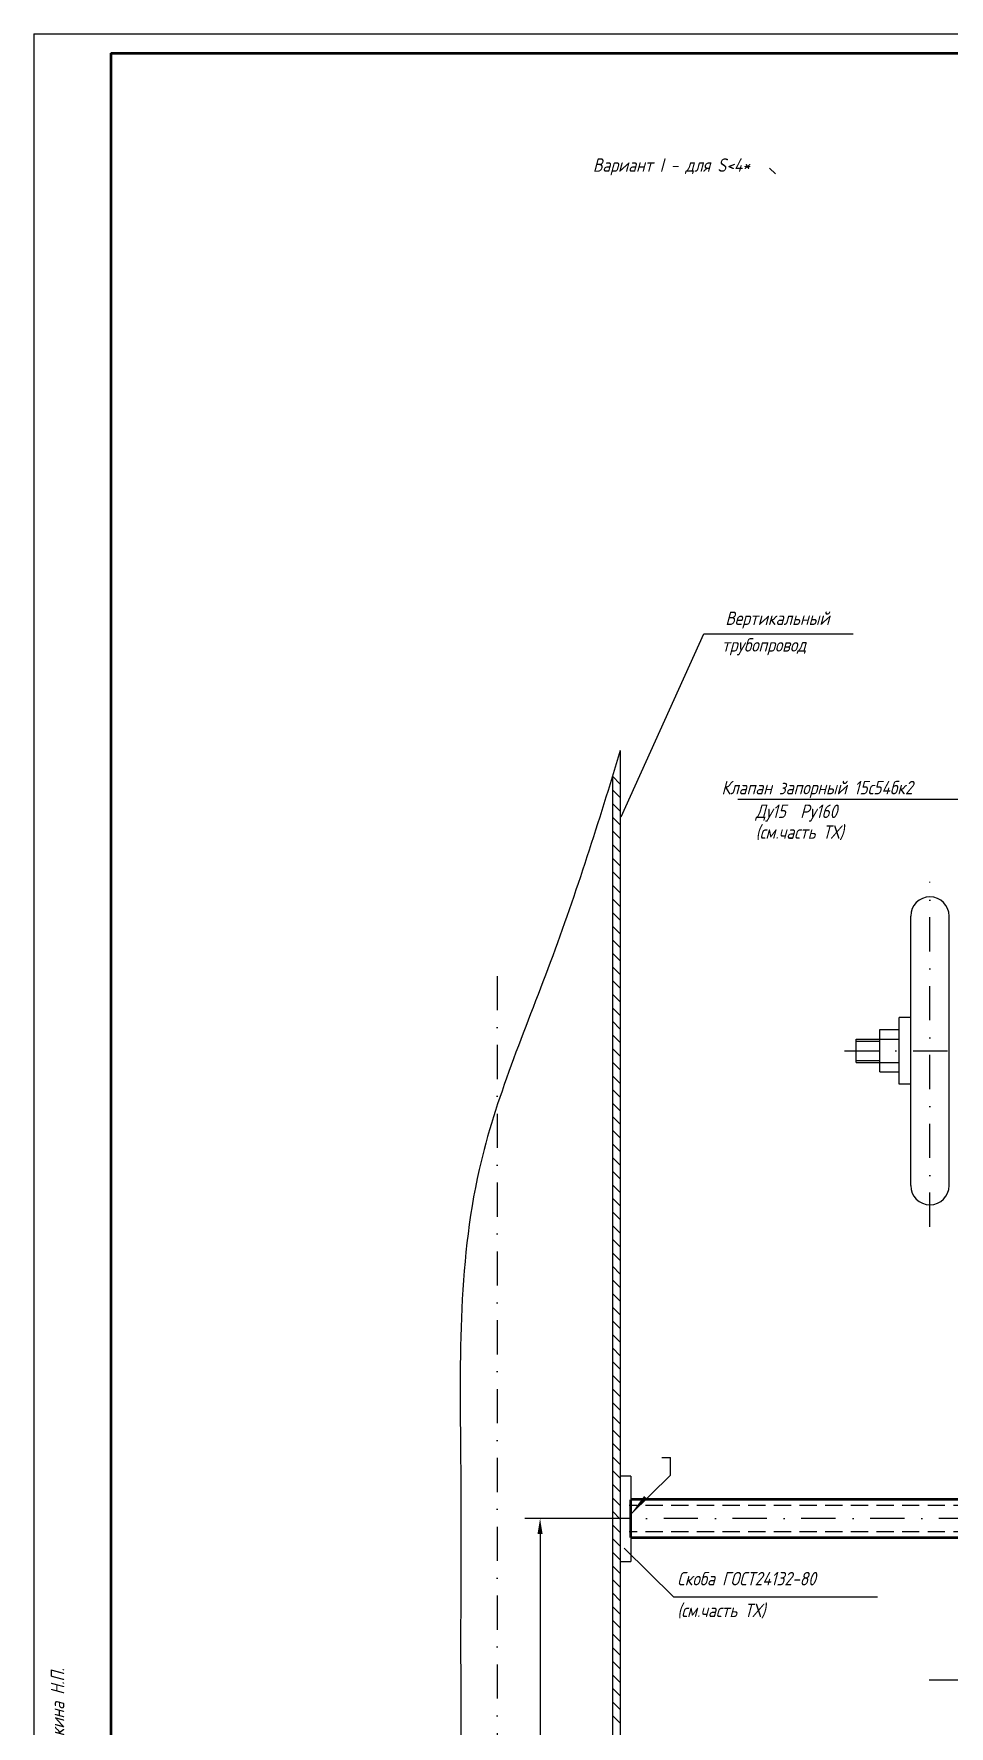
# Model space of a CAD drawing. Header units: inches. Extents: x 0 to 1925, y 0 to 841.
# Drawn here: x 0 to 237.9, y 401.4 to 841 of the extents above; entities that cross this region are included whole.
import ezdxf

# ---------------------------------------------------------------- set-up
doc = ezdxf.new("R2010")
doc.units = ezdxf.units.IN
doc.header["$LTSCALE"] = 0.7
doc.header["$MEASUREMENT"] = 0
doc.linetypes.add('DASHDOT', pattern=[25.4, 12.7, -6.35, 0, -6.35])
doc.linetypes.add('HIDDEN', pattern=[9.525, 6.35, -3.175])
doc.styles.get("Standard").update_dxf_attribs({"font": 'romand.shx', "width": 0.8, "oblique": 15, "height": 3.5})
doc.dimstyles.get("Standard").update_dxf_attribs({"dimtxt": 3.5, "dimasz": 4, "dimexe": 4, "dimexo": 0, "dimgap": 2, "dimtad": 1, "dimdec": 0, "dimdsep": 46, "dimtxsty": 'Standard', "dimcen": 0.09, "dimadec": 0, "dimazin": 0, "dimtfac": 1, "dimtdec": 0, "dimtmove": 0, "dimatfit": 3, "dimfxl": 0, "dimtolj": 1, "dimtzin": 0, "dimlwd": 25, "dimlwe": 25, "dimarcsym": 0})

# ---------------------------------------------------------------- blocks, each defined once
blk = doc.blocks.new('*D407')
at = {"color": 0, "lineweight": 25}
for p, q in [((155.11, 455.33), (127.56, 455.33)), ((131.56, 451.33), (131.56, 277.69)), ((152.39, 273.69), (127.56, 273.69))]:
    blk.add_line(p, q, dxfattribs=at)
for points in [[(130.89, 451.33), (132.22, 451.33), (131.56, 455.33)], [(130.89, 277.69), (132.22, 277.69), (131.56, 273.69)]]:
    blk.add_solid(points, dxfattribs=at)
at = {"layer": 'DEFPOINTS', "color": 0, "lineweight": 25}
for p in [(155.11, 455.33), (131.56, 273.69), (152.39, 273.69)]:
    blk.add_point(p, dxfattribs=at)
at = {"color": 0, "lineweight": 25, "insert": (127.81, 364.51), "char_height": 3.5, "attachment_point": 5, "rotation": 90}
blk.add_mtext('\\A1;180**', dxfattribs=at)

msp = doc.modelspace()

# ---------------------------------------------------------------- linework, layer by layer
for p, q in [((0, 841), (0, 0)), ((0, 841), (594, 841)), ((182.91, 642.17), (241.92, 642.17)), ((227.87, 541.85), (227.87, 611.82)), ((237.87, 541.85), (237.87, 611.82)), ((224.87, 568.17), (224.87, 585.51)), ((227.87, 585.51), (224.87, 585.51)), ((219.87, 571.34), (219.87, 582.34)), ((219.87, 582.34), (224.87, 582.34)), ((213.73, 573.84), (213.73, 579.84)), ((213.73, 579.84), (224.87, 579.84)), ((213.73, 579.34), (219.87, 579.34)), ((213.73, 574.34), (219.87, 574.34)), ((213.73, 573.84), (224.87, 573.84)), ((219.87, 571.34), (224.87, 571.34)), ((227.87, 568.17), (224.87, 568.17)), ((155.1, 456.42), (165.44, 466.58)), ((155.11, 466.33), (155.11, 444.22))]:
    msp.add_line(p, q)
at = {"lineweight": 50}
for p, q in [((20, 836), (20, 5)), ((20, 836), (589, 836)), ((155.07, 460.2), (155.07, 450.42)), ((296.79, 460.33), (155.11, 460.33)), ((296.79, 450.33), (155.11, 450.33))]:
    msp.add_line(p, q, dxfattribs=at)
at = {"lineweight": 25}
for p, q in [((191.16, 806.1), (192.75, 804.61)), ((152.64, 637.58), (174.14, 685.17)), ((174.14, 685.17), (212.91, 685.17)), ((152.39, 646.14), (150.39, 648.14)), ((152.39, 642.6), (150.39, 644.6)), ((152.39, 639.07), (150.39, 641.07)), ((152.39, 635.53), (150.39, 637.53)), ((152.39, 632), (150.39, 634)), ((152.39, 628.46), (150.39, 630.46)), ((152.39, 624.92), (150.39, 626.92)), ((152.39, 621.39), (150.39, 623.39)), ((152.39, 617.85), (150.39, 619.85)), ((152.39, 614.32), (150.39, 616.32)), ((152.39, 610.78), (150.39, 612.78)), ((152.39, 607.25), (150.39, 609.25)), ((152.39, 603.71), (150.39, 605.71)), ((152.39, 600.18), (150.39, 602.18)), ((152.39, 596.64), (150.39, 598.64)), ((152.39, 593.1), (150.39, 595.1)), ((152.39, 589.57), (150.39, 591.57)), ((152.39, 586.03), (150.39, 588.03)), ((152.39, 582.5), (150.39, 584.5)), ((152.39, 578.96), (150.39, 580.96)), ((152.39, 575.43), (150.39, 577.43)), ((152.39, 571.89), (150.39, 573.89)), ((152.39, 568.36), (150.39, 570.36)), ((152.39, 564.82), (150.39, 566.82)), ((152.39, 561.28), (150.39, 563.28)), ((152.39, 557.75), (150.39, 559.75)), ((152.39, 554.21), (150.39, 556.21)), ((152.39, 550.68), (150.39, 552.68)), ((152.39, 547.14), (150.39, 549.14)), ((152.39, 543.61), (150.39, 545.61)), ((152.39, 540.07), (150.39, 542.07)), ((152.39, 536.54), (150.39, 538.54)), ((152.39, 533), (150.39, 535)), ((152.39, 529.47), (150.39, 531.47)), ((152.39, 525.93), (150.39, 527.93)), ((152.39, 522.39), (150.39, 524.39)), ((152.39, 518.86), (150.39, 520.86)), ((152.39, 515.32), (150.39, 517.32)), ((152.39, 511.79), (150.39, 513.79)), ((152.39, 508.25), (150.39, 510.25)), ((152.39, 504.72), (150.39, 506.72)), ((152.39, 501.18), (150.39, 503.18)), ((152.39, 497.65), (150.39, 499.65)), ((152.39, 494.11), (150.39, 496.11)), ((152.39, 490.57), (150.39, 492.57)), ((152.39, 487.04), (150.39, 489.04)), ((152.39, 483.5), (150.39, 485.5)), ((152.39, 479.97), (150.39, 481.97)), ((152.39, 476.43), (150.39, 478.43)), ((152.39, 472.9), (150.39, 474.9)), ((152.39, 469.36), (150.39, 471.36)), ((165.44, 471.14), (163.19, 471.14)), ((165.44, 466.58), (165.44, 471.17)), ((152.39, 465.83), (150.39, 467.83)), ((155.11, 466.33), (152.39, 466.33)), ((152.39, 462.29), (150.39, 464.29)), ((152.39, 458.75), (150.39, 460.75)), ((152.39, 455.22), (150.39, 457.22)), ((152.39, 451.68), (150.39, 453.68)), ((152.39, 448.15), (150.39, 450.15)), ((152.39, 444.61), (150.39, 446.61)), ((152.39, 444.22), (155.11, 444.22)), ((153.37, 447.68), (166.27, 435.03)), ((152.39, 441.08), (150.39, 443.08)), ((152.39, 437.54), (150.39, 439.54)), ((152.39, 434.01), (150.39, 436.01)), ((152.39, 430.47), (150.39, 432.47)), ((166.27, 435.03), (219.27, 435.03)), ((152.39, 426.93), (150.39, 428.93)), ((152.39, 423.4), (150.39, 425.4)), ((152.39, 419.86), (150.39, 421.86)), ((152.39, 416.33), (150.39, 418.33)), ((152.39, 412.79), (150.39, 414.79)), ((242.82, 413.38), (232.65, 413.38)), ((152.39, 409.26), (150.39, 411.26)), ((152.39, 405.72), (150.39, 407.72)), ((152.39, 402.19), (150.39, 404.19))]:
    msp.add_line(p, q, dxfattribs=at)
at = {"linetype": 'Continuous'}
for p, q in [((152.39, 654.85), (152.39, 280.69)), ((150.39, 648.3), (150.39, 216.05))]:
    msp.add_line(p, q, dxfattribs=at)
at = {"linetype": 'DASHDOT'}
for p, q in [((232.87, 531.14), (232.87, 620.76)), ((120.39, 596.27), (120.39, 210.6)), ((210.66, 576.84), (325.97, 576.84))]:
    msp.add_line(p, q, dxfattribs=at)
at = {"linetype": 'HIDDEN', "lineweight": 25}
for p, q in [((296.79, 458.73), (154.74, 458.73)), ((296.79, 451.93), (154.74, 451.93))]:
    msp.add_line(p, q, dxfattribs=at)
at = {"linetype": 'DASHDOT', "lineweight": 25}
msp.add_line((297.74, 455.33), (150.39, 455.33), dxfattribs=at)
msp.add_lwpolyline([(155.1, 456.42, 0, 1, 0), (158.96, 460.89, 1, 1, 0)], format="xyseb")
for centre, start, end in [((232.87, 611.82), 0, 180), ((232.87, 541.85), 180, 0)]:
    msp.add_arc(centre, 5, start, end)
at = {"lineweight": 25}
msp.add_open_spline([(152.39, 654.85), (146.78, 636.39), (135.32, 599.91), (109.46, 540.22), (111.24, 477.38), (110.82, 425.92), (111.14, 380.13), (109.4, 338.73), (111.19, 296.06), (106.75, 262.19), (116.67, 234.37), (137.33, 222.35), (145.08, 218.57), (152.22, 215.18), (152.39, 215.1)], degree=3, knots=[12.112659, 12.112659, 12.112659, 12.112659, 70.057864, 126.91747, 204.921539, 254.684611, 281.974035, 342.176642, 379.097629, 409.608145, 444.817237, 459.291905, 477.246496, 477.68738, 477.68738, 477.68738, 477.68738], dxfattribs=at)
at = {"layer": 'DEFPOINTS', "color": 0, "linetype": 'ByBlock'}
for p in [(232.87, 616.82), (213.73, 576.84), (232.87, 536.85), (30.74, 476.1)]:
    msp.add_point(p, dxfattribs=at)

# ---------------------------------------------------------------- texts
at = {"lineweight": 25, "char_height": 3.5, "attachment_point": 1}
for s, insert, width in [('Вариант I - для S<4*', (145.29, 808.66), 62.4197), ('Вертикальный  ', (179.71, 690.95), 77.5752), ('трубопровод', (178.78, 684.03), 77.5752), ('Клапан запорный 15с54бк2', (178.71, 646.96), 70.9958), ('Ду15  Ру160', (187.56, 640.81), 41.1648), ('(см.часть ТХ)', (187.56, 635.4), 43.7185), ('Скоба ГОСТ24132-80', (167.2, 441.48), 61.6869), ('(см.часть ТХ)', (167.2, 433.23), 69.9357)]:
    msp.add_mtext(s, dxfattribs=dict(at, insert=insert, width=width))
at = {"lineweight": 25, "insert": (4.41, 312.88), "char_height": 3.5, "width": 273.9552, "attachment_point": 1, "rotation": 90}
msp.add_mtext('Разрешена сдача в архив                Аняйкина Н.П.', dxfattribs=at)

# ---------------------------------------------------------------- dimensions: what is measured, and where the dimension line sits
at = {"lineweight": 25}
dim = msp.add_linear_dim(base=(131.56, 273.69), p1=(155.11, 455.33), p2=(152.39, 273.69), angle=90, text='180**', dimstyle='Standard', dxfattribs=at)
dim.commit()
dim.dimension.update_dxf_attribs({"geometry": '*D407', "text_midpoint": (127.81, 364.51)})

doc.saveas('drawing.dxf')
